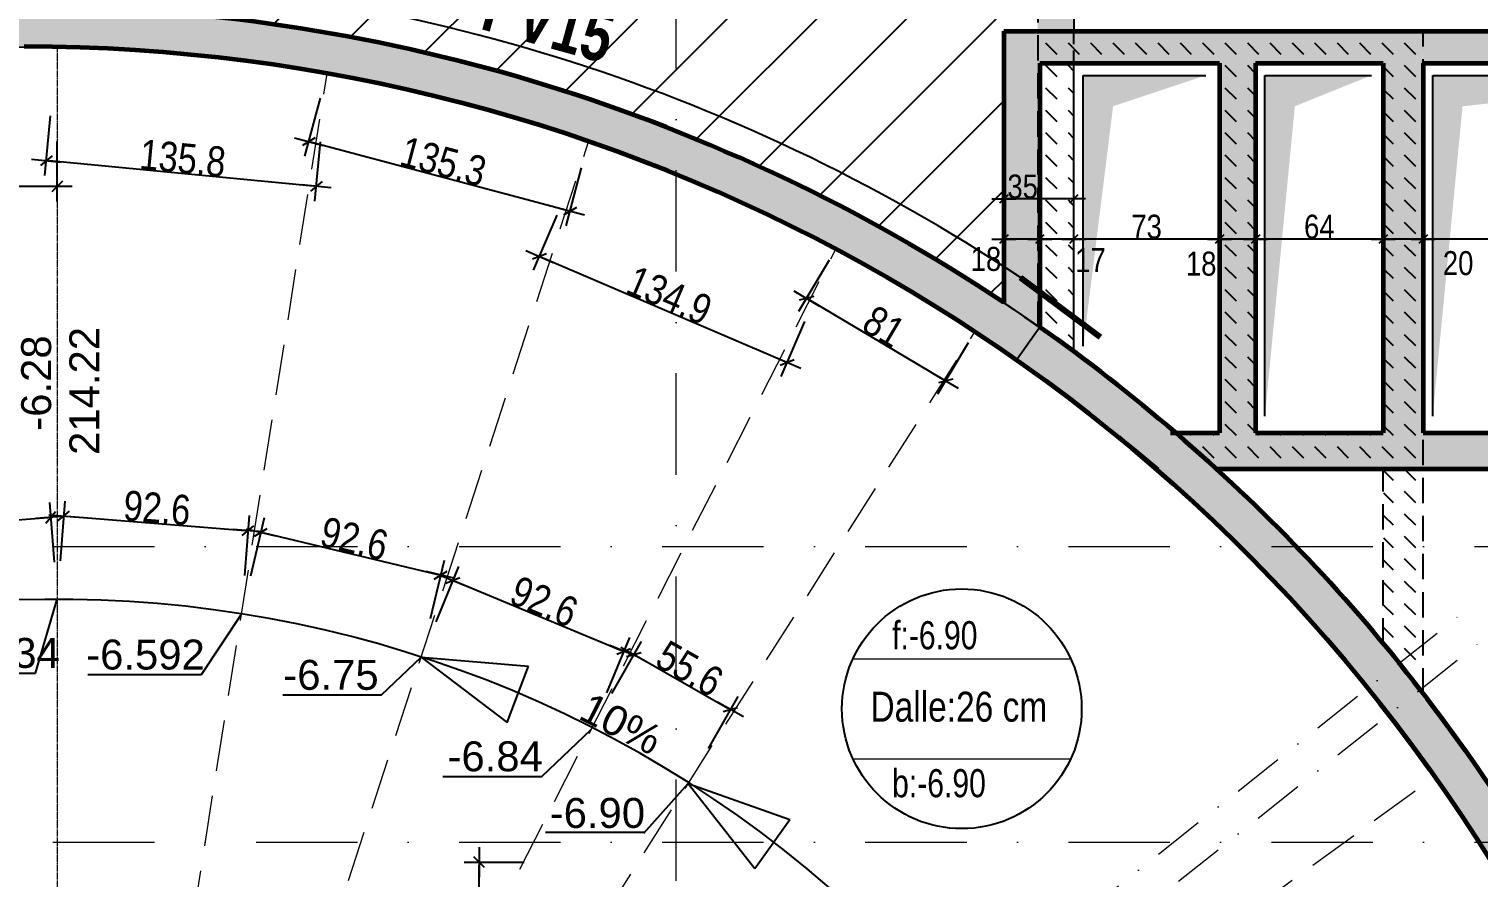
# Model space of a CAD drawing. Header units: millimetres. Extents: x 2049 to 26244, y -43633 to -34245.
# Drawn here: x 3310 to 4036, y -41851 to -41426 of the extents above; entities that cross this region are included whole.
import ezdxf
from ezdxf.enums import TextEntityAlignment as Align

# ---------------------------------------------------------------- set-up
doc = ezdxf.new("R2010")
doc.units = ezdxf.units.MM
for name, pattern in [('CACHEX2', [19.05, 12.7, -6.35]), ('TIRETPTX2', [50.8, 25.4, -12.7, 0, -12.7]), ('VW-02', [0.69435, 0.48607, -0.20828])]:
    doc.linetypes.add(name, pattern=pattern)
for name, color, linetype in [('01_cote_gen', 4, 'Continuous'), ('01_murs_sup', 2, 'CACHEX2'), ('01_poch_murs', 253, 'Continuous'), ('01_poch_poteaux', 250, 'Continuous'), ('01_texte', 230, 'Continuous'), ('AA_COTES', 2, 'Continuous')]:
    doc.layers.add(name, color=color, linetype=linetype)
for name, color, linetype, lineweight in [('01_murs_coup', 5, 'Continuous', 60), ('01_tram_axes', 2, 'TIRETPTX2', 9), ('B Général', 7, 'Continuous', 5)]:
    doc.layers.add(name, color=color, linetype=linetype, lineweight=lineweight)
doc.styles.add('Eurostile', font='')
doc.styles.add('impact', font='impact.ttf')
doc.styles.add('MATTE_TXT', font='arial.ttf')
doc.styles.add('STYLE2', font='ARIALN.TTF')
doc.styles.get('Eurostile').set_extended_font_data('Eurostile')
doc.dimstyles.new('JB50', dxfattribs={"dimscale": 0.1, "dimtxt": 150, "dimasz": 15, "dimexe": 0.1, "dimexo": 0.1, "dimgap": 0.09, "dimtad": 1, "dimdec": 1, "dimdsep": 46, "dimtxsty": 'STYLE2', "dimblk1": 'BOND_G', "dimblk2": 'BOND_D', "dimsah": 1, "dimcen": 1.5, "dimdle": 0.01, "dimse1": 1, "dimse2": 1, "dimclrd": 4, "dimclre": 2, "dimclrt": 6, "dimazin": 2, "dimtfac": 2.333333, "dimtdec": 1, "dimtix": 1, "dimtmove": 2, "dimatfit": 3, "dimldrblk": 'BOND_G', "dimfxl": 1, "dimtolj": 1, "dimtzin": 0, "dimarcsym": 0})
doc.dimstyles.new('JB50res', dxfattribs={"dimscale": 0.1, "dimtxt": 120, "dimasz": 12, "dimexe": 0.1, "dimexo": 0.1, "dimgap": 0.09, "dimtad": 1, "dimdec": 1, "dimdsep": 46, "dimtxsty": 'STYLE2', "dimblk1": 'BOND_G', "dimblk2": 'BOND_D', "dimsah": 1, "dimcen": 1.5, "dimdle": 0.01, "dimse1": 1, "dimse2": 1, "dimclrd": 4, "dimclre": 2, "dimclrt": 6, "dimazin": 2, "dimtfac": 2.333333, "dimtdec": 1, "dimtix": 1, "dimtmove": 2, "dimatfit": 3, "dimldrblk": 'BOND_G', "dimfxl": 1, "dimtolj": 1, "dimtzin": 0, "dimarcsym": 0})
pattern_1 = [(135, (-9275.435, 6358.231), (-11.2253202, 9e-16), [7.9375, -7.9375])]

# ---------------------------------------------------------------- blocks, each defined once
blk = doc.blocks.new('BOND_G')
at = {"layer": 'AA_COTES', "color": 0}
for p, q in [((0, -5), (0, 15)), ((5, 0), (-5, 0)), ((1.77, 1.77), (-1.77, -1.77))]:
    blk.add_line(p, q, dxfattribs=at)
blk = doc.blocks.new('BOND_D')
at = {"layer": 'AA_COTES', "color": 0}
for p, q in [((0, 5), (0, -15)), ((5, 0), (-5, 0)), ((-1.77, -1.77), (1.77, 1.77))]:
    blk.add_line(p, q, dxfattribs=at)
blk = doc.blocks.new('*D7416')
at = {"layer": '01_cote_gen', "color": 4, "lineweight": -2, "ltscale": 200, "transparency": 16777216}
blk.add_line((4171.86, -41531.64), (4009.3, -41531.64), dxfattribs=at)
at = {"layer": 'Defpoints', "color": 0, "ltscale": 200, "transparency": 16777216}
for p in [(4008.1, -41531.64), (4173.06, -41579.54), (4008.1, -41593.36)]:
    blk.add_point(p, dxfattribs=at)
at = {"layer": '01_cote_gen', "color": 4, "lineweight": -2, "ltscale": 200, "transparency": 16777216, "xscale": 1.2, "yscale": 1.2, "zscale": 1.2, "rotation": 180}
blk.add_blockref('BOND_D', (4008.1, -41531.64), dxfattribs=at)
at = {"layer": '01_cote_gen', "color": 4, "lineweight": -2, "ltscale": 200, "transparency": 16777216, "xscale": 1.2, "yscale": 1.2, "zscale": 1.2}
blk.add_blockref('BOND_G', (4173.06, -41531.64), dxfattribs=at)
at = {"layer": '01_cote_gen', "color": 6, "ltscale": 200, "transparency": 16777216, "insert": (4090.58, -41525.5), "char_height": 12, "attachment_point": 5, "style": 'STYLE2'}
blk.add_mtext('\\A1;165', dxfattribs=at)
blk = doc.blocks.new('*D7417')
at = {"layer": '01_cote_gen', "color": 4, "lineweight": -2, "ltscale": 200, "transparency": 16777216}
blk.add_line((4006.9, -41531.64), (3989.3, -41531.64), dxfattribs=at)
at = {"layer": 'Defpoints', "color": 0, "ltscale": 200, "transparency": 16777216}
for p in [(4008.1, -41506.19), (3988.1, -41511.59), (3988.1, -41531.64)]:
    blk.add_point(p, dxfattribs=at)
at = {"layer": '01_cote_gen', "color": 4, "lineweight": -2, "ltscale": 200, "transparency": 16777216, "xscale": 1.2, "yscale": 1.2, "zscale": 1.2, "rotation": 180}
blk.add_blockref('BOND_D', (3988.1, -41531.64), dxfattribs=at)
at = {"layer": '01_cote_gen', "color": 4, "lineweight": -2, "ltscale": 200, "transparency": 16777216, "xscale": 1.2, "yscale": 1.2, "zscale": 1.2}
blk.add_blockref('BOND_G', (4008.1, -41531.64), dxfattribs=at)
at = {"layer": '01_cote_gen', "color": 6, "ltscale": 200, "transparency": 16777216, "insert": (4025.63, -41543.74), "char_height": 12, "attachment_point": 5, "style": 'STYLE2'}
blk.add_mtext('\\A1;20', dxfattribs=at)
blk = doc.blocks.new('*D7418')
at = {"layer": '01_cote_gen', "color": 4, "lineweight": -2, "ltscale": 200, "transparency": 16777216}
blk.add_line((3986.9, -41531.64), (3925.35, -41531.64), dxfattribs=at)
at = {"layer": 'Defpoints', "color": 0, "ltscale": 200, "transparency": 16777216}
for p in [(3924.15, -41497.29), (3988.1, -41497.29), (3924.15, -41531.64)]:
    blk.add_point(p, dxfattribs=at)
at = {"layer": '01_cote_gen', "color": 4, "lineweight": -2, "ltscale": 200, "transparency": 16777216, "xscale": 1.2, "yscale": 1.2, "zscale": 1.2, "rotation": 180}
blk.add_blockref('BOND_D', (3924.15, -41531.64), dxfattribs=at)
at = {"layer": '01_cote_gen', "color": 4, "lineweight": -2, "ltscale": 200, "transparency": 16777216, "xscale": 1.2, "yscale": 1.2, "zscale": 1.2}
blk.add_blockref('BOND_G', (3988.1, -41531.64), dxfattribs=at)
at = {"layer": '01_cote_gen', "color": 6, "ltscale": 200, "transparency": 16777216, "insert": (3956.12, -41525.5), "char_height": 12, "attachment_point": 5, "style": 'STYLE2'}
blk.add_mtext('\\A1;64', dxfattribs=at)
blk = doc.blocks.new('*D7419')
at = {"layer": '01_cote_gen', "color": 4, "lineweight": -2, "ltscale": 200, "transparency": 16777216}
blk.add_line((3922.95, -41531.64), (3907.35, -41531.64), dxfattribs=at)
at = {"layer": 'Defpoints', "color": 0, "ltscale": 200, "transparency": 16777216}
for p in [(3924.15, -41497.29), (3906.15, -41515.4), (3906.15, -41531.64)]:
    blk.add_point(p, dxfattribs=at)
at = {"layer": '01_cote_gen', "color": 4, "lineweight": -2, "ltscale": 200, "transparency": 16777216, "xscale": 1.2, "yscale": 1.2, "zscale": 1.2, "rotation": 180}
blk.add_blockref('BOND_D', (3906.15, -41531.64), dxfattribs=at)
at = {"layer": '01_cote_gen', "color": 4, "lineweight": -2, "ltscale": 200, "transparency": 16777216, "xscale": 1.2, "yscale": 1.2, "zscale": 1.2}
blk.add_blockref('BOND_G', (3924.15, -41531.64), dxfattribs=at)
at = {"layer": '01_cote_gen', "color": 6, "ltscale": 200, "transparency": 16777216, "insert": (3896.95, -41544.01), "char_height": 12, "attachment_point": 5, "style": 'STYLE2'}
blk.add_mtext('\\A1;18', dxfattribs=at)
blk = doc.blocks.new('*D7420')
at = {"layer": '01_cote_gen', "color": 4, "lineweight": -2, "ltscale": 200, "transparency": 16777216}
blk.add_line((3904.95, -41531.64), (3834.3, -41531.64), dxfattribs=at)
at = {"layer": 'Defpoints', "color": 0, "ltscale": 200, "transparency": 16777216}
for p in [(3833.1, -41515.84), (3906.15, -41515.4), (3833.1, -41531.64)]:
    blk.add_point(p, dxfattribs=at)
at = {"layer": '01_cote_gen', "color": 4, "lineweight": -2, "ltscale": 200, "transparency": 16777216, "xscale": 1.2, "yscale": 1.2, "zscale": 1.2, "rotation": 180}
blk.add_blockref('BOND_D', (3833.1, -41531.64), dxfattribs=at)
at = {"layer": '01_cote_gen', "color": 4, "lineweight": -2, "ltscale": 200, "transparency": 16777216, "xscale": 1.2, "yscale": 1.2, "zscale": 1.2}
blk.add_blockref('BOND_G', (3906.15, -41531.64), dxfattribs=at)
at = {"layer": '01_cote_gen', "color": 6, "ltscale": 200, "transparency": 16777216, "insert": (3869.62, -41525.5), "char_height": 12, "attachment_point": 5, "style": 'STYLE2'}
blk.add_mtext('\\A1;73', dxfattribs=at)
blk = doc.blocks.new('*D7421')
at = {"layer": '01_cote_gen', "color": 4, "lineweight": -2, "ltscale": 200, "transparency": 16777216}
blk.add_line((3831.9, -41511.52), (3799.3, -41511.52), dxfattribs=at)
at = {"layer": 'Defpoints', "color": 0, "ltscale": 200, "transparency": 16777216}
for p in [(3798.1, -41506.85), (3833.1, -41506.85), (3798.1, -41511.52)]:
    blk.add_point(p, dxfattribs=at)
at = {"layer": '01_cote_gen', "color": 4, "lineweight": -2, "ltscale": 200, "transparency": 16777216, "xscale": 1.2, "yscale": 1.2, "zscale": 1.2, "rotation": 180}
blk.add_blockref('BOND_D', (3798.1, -41511.52), dxfattribs=at)
at = {"layer": '01_cote_gen', "color": 4, "lineweight": -2, "ltscale": 200, "transparency": 16777216, "xscale": 1.2, "yscale": 1.2, "zscale": 1.2}
blk.add_blockref('BOND_G', (3833.1, -41511.52), dxfattribs=at)
at = {"layer": '01_cote_gen', "color": 6, "ltscale": 200, "transparency": 16777216, "insert": (3807.55, -41505.39), "char_height": 12, "attachment_point": 5, "style": 'STYLE2'}
blk.add_mtext('\\A1;35', dxfattribs=at)
blk = doc.blocks.new('*D7422')
at = {"layer": '01_cote_gen', "color": 4, "lineweight": -2, "ltscale": 200, "transparency": 16777216}
blk.add_line((3831.9, -41531.64), (3817.3, -41531.64), dxfattribs=at)
at = {"layer": 'Defpoints', "color": 0, "ltscale": 200, "transparency": 16777216}
for p in [(3816.1, -41528.12), (3833.1, -41525.64), (3816.1, -41531.64)]:
    blk.add_point(p, dxfattribs=at)
at = {"layer": '01_cote_gen', "color": 4, "lineweight": -2, "ltscale": 200, "transparency": 16777216, "xscale": 1.2, "yscale": 1.2, "zscale": 1.2, "rotation": 180}
blk.add_blockref('BOND_D', (3816.1, -41531.64), dxfattribs=at)
at = {"layer": '01_cote_gen', "color": 4, "lineweight": -2, "ltscale": 200, "transparency": 16777216, "xscale": 1.2, "yscale": 1.2, "zscale": 1.2}
blk.add_blockref('BOND_G', (3833.1, -41531.64), dxfattribs=at)
at = {"layer": '01_cote_gen', "color": 6, "ltscale": 200, "transparency": 16777216, "insert": (3841.49, -41542.17), "char_height": 12, "attachment_point": 5, "style": 'STYLE2'}
blk.add_mtext('\\A1;17', dxfattribs=at)
blk = doc.blocks.new('*D7423')
at = {"layer": '01_cote_gen', "color": 4, "lineweight": -2, "ltscale": 200, "transparency": 16777216}
blk.add_line((3814.9, -41531.64), (3799.3, -41531.64), dxfattribs=at)
at = {"layer": 'Defpoints', "color": 0, "ltscale": 200, "transparency": 16777216}
for p in [(3798.1, -41519.79), (3816.1, -41519.79), (3798.1, -41531.64)]:
    blk.add_point(p, dxfattribs=at)
at = {"layer": '01_cote_gen', "color": 4, "lineweight": -2, "ltscale": 200, "transparency": 16777216, "xscale": 1.2, "yscale": 1.2, "zscale": 1.2, "rotation": 180}
blk.add_blockref('BOND_D', (3798.1, -41531.64), dxfattribs=at)
at = {"layer": '01_cote_gen', "color": 4, "lineweight": -2, "ltscale": 200, "transparency": 16777216, "xscale": 1.2, "yscale": 1.2, "zscale": 1.2}
blk.add_blockref('BOND_G', (3816.1, -41531.64), dxfattribs=at)
at = {"layer": '01_cote_gen', "color": 6, "ltscale": 200, "transparency": 16777216, "insert": (3789.18, -41541.65), "char_height": 12, "attachment_point": 5, "style": 'STYLE2'}
blk.add_mtext('\\A1;18', dxfattribs=at)
blk = doc.blocks.new('*D7493')
at = {"layer": '01_cote_gen', "color": 4, "lineweight": -2, "transparency": 16777216}
blk.add_line((3523.62, -41703.11), (3606.38, -41737.39), dxfattribs=at)
at = {"layer": 'Defpoints', "color": 0, "transparency": 16777216}
for p in [(3607.76, -41737.96), (3506.36, -41740.85), (3591.89, -41776.28)]:
    blk.add_point(p, dxfattribs=at)
at = {"layer": '01_cote_gen', "color": 4, "lineweight": -2, "transparency": 16777216, "xscale": 1.5, "yscale": 1.5, "zscale": 1.5}
for name, p, rotation in [('BOND_G', (3522.23, -41702.53), 157.5000000213317), ('BOND_D', (3607.76, -41737.96), 337.5000000213317)]:
    blk.add_blockref(name, p, dxfattribs=dict(at, rotation=rotation))
at = {"layer": '01_cote_gen', "color": 6, "lineweight": 0, "transparency": 16777216, "insert": (3567.93, -41713.16), "char_height": 15, "attachment_point": 5, "rotation": 337.5, "style": 'STYLE2'}
blk.add_mtext('\\A1;92.6', dxfattribs=at)
blk = doc.blocks.new('*D7494')
at = {"layer": '01_cote_gen', "color": 4, "lineweight": -2, "transparency": 16777216}
blk.add_line((3427.52, -41678.77), (3514.66, -41699.5), dxfattribs=at)
at = {"layer": 'Defpoints', "color": 0, "transparency": 16777216}
for p in [(3516.11, -41699.85), (3416.31, -41719.42), (3506.36, -41740.85)]:
    blk.add_point(p, dxfattribs=at)
at = {"layer": '01_cote_gen', "color": 4, "lineweight": -2, "transparency": 16777216, "xscale": 1.5, "yscale": 1.5, "zscale": 1.5}
for name, p, rotation in [('BOND_G', (3426.06, -41678.43), 166.6164646402638), ('BOND_D', (3516.11, -41699.85), 346.6164646402638)]:
    blk.add_blockref(name, p, dxfattribs=dict(at, rotation=rotation))
at = {"layer": '01_cote_gen', "color": 6, "lineweight": 0, "transparency": 16777216, "insert": (3472.86, -41681.68), "char_height": 15, "attachment_point": 5, "rotation": 346.61646, "style": 'STYLE2'}
blk.add_mtext('\\A1;92.6', dxfattribs=at)
blk = doc.blocks.new('*D7495')
at = {"layer": '01_cote_gen', "color": 4, "lineweight": -2, "transparency": 16777216}
blk.add_line((3328.82, -41670.42), (3418.12, -41677.44), dxfattribs=at)
at = {"layer": 'Defpoints', "color": 0, "transparency": 16777216}
for p in [(3419.62, -41677.56), (3324.04, -41711.97), (3416.34, -41719.23)]:
    blk.add_point(p, dxfattribs=at)
at = {"layer": '01_cote_gen', "color": 4, "lineweight": -2, "transparency": 16777216, "xscale": 1.5, "yscale": 1.5, "zscale": 1.5}
for name, p, rotation in [('BOND_G', (3327.32, -41670.3), 175.5000000145587), ('BOND_D', (3419.62, -41677.56), 355.5000000145587)]:
    blk.add_blockref(name, p, dxfattribs=dict(at, rotation=rotation))
at = {"layer": '01_cote_gen', "color": 6, "lineweight": 0, "transparency": 16777216, "insert": (3374.07, -41666.29), "char_height": 15, "attachment_point": 5, "rotation": 355.5, "style": 'STYLE2'}
blk.add_mtext('\\A1;92.6', dxfattribs=at)
blk = doc.blocks.new('*D7496')
at = {"layer": '01_cote_gen', "color": 4, "lineweight": -2, "transparency": 16777216}
blk.add_line((3230.01, -41678.08), (3319.32, -41671.05), dxfattribs=at)
at = {"layer": 'Defpoints', "color": 0, "transparency": 16777216}
for p in [(3320.81, -41670.94), (3324.04, -41711.97), (3231.74, -41719.23)]:
    blk.add_point(p, dxfattribs=at)
at = {"layer": '01_cote_gen', "color": 4, "lineweight": -2, "transparency": 16777216, "xscale": 1.5, "yscale": 1.5, "zscale": 1.5}
for name, p, rotation in [('BOND_D', (3320.81, -41670.94), 4.499999904099559), ('BOND_G', (3228.51, -41678.2), 184.4999999040996)]:
    blk.add_blockref(name, p, dxfattribs=dict(at, rotation=rotation))
at = {"layer": '01_cote_gen', "color": 6, "lineweight": 0, "transparency": 16777216, "insert": (3274.06, -41666.92), "char_height": 15, "attachment_point": 5, "rotation": 4.5, "style": 'STYLE2'}
blk.add_mtext('\\A1;92.6', dxfattribs=at)
blk = doc.blocks.new('*D7535')
at = {"layer": '01_cote_gen', "color": 4, "lineweight": -2, "transparency": 16777216}
blk.add_line((3688.26, -41592.9), (3567, -41540.95), dxfattribs=at)
at = {"layer": 'Defpoints', "color": 0, "transparency": 16777216}
for p in [(3589.97, -41483.52), (3565.62, -41540.36), (3713.99, -41536.65)]:
    blk.add_point(p, dxfattribs=at)
at = {"layer": '01_cote_gen', "color": 4, "lineweight": -2, "transparency": 16777216, "xscale": 1.5, "yscale": 1.5, "zscale": 1.5}
for name, p, rotation in [('BOND_D', (3565.62, -41540.36), 156.808959925032), ('BOND_G', (3689.64, -41593.49), 336.808959925032)]:
    blk.add_blockref(name, p, dxfattribs=dict(at, rotation=rotation))
at = {"layer": '01_cote_gen', "color": 6, "lineweight": 0, "transparency": 16777216, "insert": (3630.65, -41559.88), "char_height": 15, "attachment_point": 5, "rotation": 336.80896, "style": 'STYLE2'}
blk.add_mtext('\\A1;134.9', dxfattribs=at)
blk = doc.blocks.new('*D7536')
at = {"layer": '01_cote_gen', "color": 4, "lineweight": -2, "transparency": 16777216}
blk.add_line((3579.41, -41517.32), (3451.53, -41483.25), dxfattribs=at)
at = {"layer": 'Defpoints', "color": 0, "transparency": 16777216}
for p in [(3459.19, -41448.67), (3450.08, -41482.86), (3589.97, -41483.52)]:
    blk.add_point(p, dxfattribs=at)
at = {"layer": '01_cote_gen', "color": 4, "lineweight": -2, "transparency": 16777216, "xscale": 1.5, "yscale": 1.5, "zscale": 1.5}
for name, p, rotation in [('BOND_D', (3450.08, -41482.86), 165.0797231728004), ('BOND_G', (3580.86, -41517.71), 345.0797231728004)]:
    blk.add_blockref(name, p, dxfattribs=dict(at, rotation=rotation))
at = {"layer": '01_cote_gen', "color": 6, "lineweight": 0, "transparency": 16777216, "insert": (3517.44, -41492.88), "char_height": 15, "attachment_point": 5, "rotation": 345.07972, "style": 'STYLE2'}
blk.add_mtext('\\A1;135.3', dxfattribs=at)
blk = doc.blocks.new('*D7708')
at = {"layer": '01_cote_gen', "color": 4, "lineweight": -2, "ltscale": 200, "transparency": 16777216}
blk.add_line((3796.9, -41313.65), (3538.3, -41313.65), dxfattribs=at)
at = {"layer": 'Defpoints', "color": 0, "ltscale": 200, "transparency": 16777216}
for p in [(3537.1, -41237.54), (3537.1, -41313.65), (3798.1, -41427.61)]:
    blk.add_point(p, dxfattribs=at)
at = {"layer": '01_cote_gen', "color": 4, "lineweight": -2, "ltscale": 200, "transparency": 16777216, "xscale": 1.2, "yscale": 1.2, "zscale": 1.2, "rotation": 180}
blk.add_blockref('BOND_D', (3537.1, -41313.65), dxfattribs=at)
at = {"layer": '01_cote_gen', "color": 4, "lineweight": -2, "ltscale": 200, "transparency": 16777216, "xscale": 1.2, "yscale": 1.2, "zscale": 1.2}
blk.add_blockref('BOND_G', (3798.1, -41313.65), dxfattribs=at)
at = {"layer": '01_cote_gen', "color": 6, "ltscale": 200, "transparency": 16777216, "insert": (3667.6, -41307.52), "char_height": 12, "attachment_point": 5, "style": 'STYLE2'}
blk.add_mtext('\\A1;261', dxfattribs=at)
blk = doc.blocks.new('*D7795')
at = {"layer": '01_cote_gen', "color": 4, "lineweight": -2, "transparency": 16777216}
blk.add_line((3614.15, -41740.34), (3659.87, -41766.42), dxfattribs=at)
at = {"layer": 'Defpoints', "color": 0, "transparency": 16777216}
for p in [(3661.18, -41767.17), (3593.19, -41774.05), (3641.52, -41801.63)]:
    blk.add_point(p, dxfattribs=at)
at = {"layer": '01_cote_gen', "color": 4, "lineweight": -2, "transparency": 16777216, "xscale": 1.5, "yscale": 1.5, "zscale": 1.5}
for name, p, rotation in [('BOND_G', (3612.84, -41739.6), 150.2972543309531), ('BOND_D', (3661.18, -41767.17), 330.2972543309531)]:
    blk.add_blockref(name, p, dxfattribs=dict(at, rotation=rotation))
at = {"layer": '01_cote_gen', "color": 6, "lineweight": 0, "transparency": 16777216, "insert": (3640.81, -41746.72), "char_height": 15, "attachment_point": 5, "rotation": 330.29725, "style": 'STYLE2'}
blk.add_mtext('\\A1;55.6', dxfattribs=at)
blk = doc.blocks.new('*D8145')
at = {"layer": '01_cote_gen', "color": 4, "lineweight": -2, "ltscale": 200, "transparency": 16777216}
blk.add_line((3535.36, -42300.66), (3535.36, -41845.11), dxfattribs=at)
at = {"layer": 'Defpoints', "color": 0, "ltscale": 200, "transparency": 16777216}
for p in [(3535.36, -41843.61), (4042.46, -41843.61), (3536.75, -42302.16)]:
    blk.add_point(p, dxfattribs=at)
at = {"layer": '01_cote_gen', "color": 4, "lineweight": -2, "ltscale": 200, "transparency": 16777216, "xscale": 1.5, "yscale": 1.5, "zscale": 1.5}
for name, p, rotation in [('BOND_D', (3535.36, -41843.61), 90), ('BOND_G', (3535.36, -42302.16), 270)]:
    blk.add_blockref(name, p, dxfattribs=dict(at, rotation=rotation))
at = {"layer": '01_cote_gen', "color": 6, "ltscale": 200, "transparency": 16777216, "insert": (3527.69, -42193.29), "char_height": 15, "attachment_point": 5, "rotation": 90, "style": 'STYLE2'}
blk.add_mtext('\\A1;458.5', dxfattribs=at)
blk = doc.blocks.new('*D8146')
at = {"layer": '01_cote_gen', "color": 4, "lineweight": -2, "ltscale": 200, "transparency": 16777216}
blk.add_line((3767.69, -41601.92), (3700.63, -41562.11), dxfattribs=at)
at = {"layer": 'Defpoints', "color": 0, "ltscale": 200, "transparency": 16777216}
for p in [(3713.97, -41536.68), (3699.34, -41561.34), (3783.62, -41578.03)]:
    blk.add_point(p, dxfattribs=at)
at = {"layer": '01_cote_gen', "color": 4, "lineweight": -2, "ltscale": 200, "transparency": 16777216, "xscale": 1.5, "yscale": 1.5, "zscale": 1.5}
for name, p, rotation in [('BOND_D', (3699.34, -41561.34), 149.3055411001349), ('BOND_G', (3768.98, -41602.68), 329.3055411001349)]:
    blk.add_blockref(name, p, dxfattribs=dict(at, rotation=rotation))
at = {"layer": '01_cote_gen', "color": 6, "ltscale": 200, "transparency": 16777216, "insert": (3738.07, -41575.42), "char_height": 15, "attachment_point": 5, "rotation": 329.30554, "style": 'STYLE2'}
blk.add_mtext('\\A1;81', dxfattribs=at)
blk = doc.blocks.new('*D8208')
at = {"layer": '01_cote_gen', "color": 4, "lineweight": -2, "transparency": 16777216}
blk.add_line((3322.54, -41505.35), (3188.27, -41505.35), dxfattribs=at)
at = {"layer": 'Defpoints', "color": 0, "transparency": 16777216}
for p in [(3186.77, -41435.28), (3324.04, -41435.81), (3186.77, -41505.35)]:
    blk.add_point(p, dxfattribs=at)
at = {"layer": '01_cote_gen', "color": 4, "lineweight": -2, "transparency": 16777216, "xscale": 1.5, "yscale": 1.5, "zscale": 1.5, "rotation": 180}
blk.add_blockref('BOND_D', (3186.77, -41505.35), dxfattribs=at)
at = {"layer": '01_cote_gen', "color": 4, "lineweight": -2, "transparency": 16777216, "xscale": 1.5, "yscale": 1.5, "zscale": 1.5}
blk.add_blockref('BOND_G', (3324.04, -41505.35), dxfattribs=at)
at = {"layer": '01_cote_gen', "color": 6, "lineweight": 0, "transparency": 16777216, "insert": (3255.41, -41497.68), "char_height": 15, "attachment_point": 5, "style": 'STYLE2'}
blk.add_mtext('\\A1;137.3', dxfattribs=at)
blk = doc.blocks.new('*D8209')
at = {"layer": '01_cote_gen', "color": 4, "lineweight": -2, "transparency": 16777216}
blk.add_line((3452.3, -41505.11), (3320.14, -41492.52), dxfattribs=at)
at = {"layer": 'Defpoints', "color": 0, "transparency": 16777216}
for p in [(3324.04, -41435.81), (3459.19, -41448.68), (3318.65, -41492.38)]:
    blk.add_point(p, dxfattribs=at)
at = {"layer": '01_cote_gen', "color": 4, "lineweight": -2, "transparency": 16777216, "xscale": 1.5, "yscale": 1.5, "zscale": 1.5}
for name, p, rotation in [('BOND_D', (3318.65, -41492.38), 174.557786561027), ('BOND_G', (3453.8, -41505.26), 354.557786561027)]:
    blk.add_blockref(name, p, dxfattribs=dict(at, rotation=rotation))
at = {"layer": '01_cote_gen', "color": 6, "lineweight": 0, "transparency": 16777216, "insert": (3386.95, -41491.19), "char_height": 15, "attachment_point": 5, "rotation": 354.55779, "style": 'STYLE2'}
blk.add_mtext('\\A1;135.8', dxfattribs=at)

msp = doc.modelspace()

# ---------------------------------------------------------------- hatches: boundary and pattern name
at = {"layer": '01_murs_sup', "ltscale": 200}
h = msp.add_hatch(dxfattribs=at)
h.set_pattern_fill('DASH', color=256, scale=2.5, angle=135)
h.set_pattern_definition(pattern_1)
h.paths.add_polyline_path([(4378.05, -40472.62), (4043.1, -40472.62), (4043.1, -40492.62), (4358.05, -40492.62), (4358.02, -41067.61), (4337.89, -41067.61), (4337.88, -41087.61), (4358.05, -41087.61), (4358.05, -41676.61), (4323.01, -41676.61), (4323.01, -41694.56), (4607.05, -41694.56), (4607.05, -41676.61), (4376.05, -41676.61), (4376.05, -41083.61), (4656.05, -41083.61), (4656.05, -41067.61), (4378.05, -41067.61)])
h.paths.add_polyline_path([(4234.8, -41067.61), (4193.1, -41067.61), (4193.1, -40636.55), (3988.75, -40636.55), (3988.75, -40656.55), (4173.1, -40656.55), (4173.1, -41067.61), (3815.1, -41067.61), (3815.1, -41430.61), (3833.1, -41430.61), (3833.1, -41087.61), (4173.1, -41087.61), (4173.1, -41092.5), (4193.14, -41092.5), (4193.1, -41087.61), (4234.8, -41087.61)])
h = msp.add_hatch(dxfattribs=at)
h.set_pattern_fill('DASH', color=256, scale=2.5, angle=135)
h.set_pattern_definition(pattern_1)
h.paths.add_polyline_path([(4464.95, -41824.61), (4054.05, -41824.61, 0.256151), (3307.48, -41415.28), (3023.96, -41415.28), (3023.96, -41267.88), (3003.96, -41267.88), (3003.96, -41435.28), (3307.48, -41435.28, -0.25879), (4041.76, -41842.61), (4173.05, -41842.61), (4173.05, -42262.93), (4193.05, -42262.93), (4193.05, -41842.61), (4465.06, -41842.65)])
h = msp.add_hatch(dxfattribs=at)
h.set_pattern_fill('DASH', color=256, scale=2.5, angle=135)
h.set_pattern_definition([(135, (-9275.135, 6358.231), (-11.2253202, 9e-16), [7.9375, -7.9375])])
edge = h.paths.add_edge_path()
edge.add_line((4008.4, -41427.61), (3815.4, -41427.61))
edge.add_line((3815.4, -41427.61), (3815.4, -41575.23))
edge.add_arc((3307.78, -42300.78), 885.5, 53.58804, 55.02218, ccw=False)
edge.add_line((3833.4, -41588.16), (3833.4, -41443.61))
edge.add_line((3833.4, -41443.61), (3906.15, -41443.61))
edge.add_line((3906.15, -41443.61), (3906.15, -41628.61))
edge.add_line((3906.15, -41628.61), (3881.89, -41628.61))
edge.add_arc((3822.22, -41727.12), 115.17, 44.35067, 58.79728, ccw=False)
edge.add_line((3904.58, -41646.61), (3988.4, -41646.61))
edge.add_line((3988.4, -41646.61), (3988.4, -41734.33))
edge.add_arc((3307.78, -42300.78), 885.5, 37.70066, 39.76896, ccw=False)
edge.add_line((4008.4, -41759.27), (4008.4, -41427.61))
h.paths.add_polyline_path([(3988.4, -41443.61), (3988.4, -41628.61), (3924.15, -41628.61), (3924.15, -41443.61)], flags=16)
h = msp.add_hatch(dxfattribs=at)
h.set_pattern_fill('DASH', color=256, scale=2.5, angle=135)
h.set_pattern_definition(pattern_1)
h.paths.add_polyline_path([(4382.05, -42435.61), (4193.05, -42435.61), (4193.05, -42262.93), (4173.05, -42262.93), (4173.05, -42451.61), (4382.05, -42451.61)])
edge = h.paths.add_edge_path()
edge.add_line((4172.97, -42605.58), (4172.97, -42545.58))
edge.add_arc((3323.96, -42275.27), 891, 161.49792, 342.33988, ccw=False)
edge.add_line((2479.02, -41992.53), (2571.63, -41686.43))
edge.add_line((2571.63, -41686.43), (2550.74, -41686.43))
edge.add_line((2550.74, -41686.43), (2459.96, -41986.46))
edge.add_arc((3323.96, -42275.27), 911, 161.51633, 338.74143)
edge = h.paths.add_edge_path()
edge.add_line((4198.06, -42459.61), (4172.97, -42459.61))
edge.add_line((4172.97, -42459.61), (4172.97, -42605.58))
edge.add_arc((3841.01, -42461.83), 361.75, 336.58509, 350.74655)
edge.add_line((4198.06, -42520), (4198.06, -42459.61))
at = {"layer": '01_poch_murs', "ltscale": 200}
h = msp.add_hatch(dxfattribs=at)
h.set_pattern_fill('ANSI31', color=256, scale=10)
h.paths.add_polyline_path([(3488.37, -41075.61), (3024.06, -41075.61), (3024.06, -41415.28), (3307.48, -41415.28, -0.094712), (3634.05, -41477.71), (3634.05, -41152.65), (3537.1, -41237.54), (3523.92, -41222.49), (3576.6, -41176.35)])
h.paths.add_polyline_path([(3244.58, -41355.68), (3289.85, -41355.68), (3289.85, -41337.3), (3244.58, -41337.3)], flags=24)
h.paths.add_polyline_path([(3245.08, -41337.74), (3270.13, -41337.74), (3270.13, -41319.44), (3245.08, -41319.44)], flags=24)
h.paths.add_polyline_path([(3257.86, -41373.76), (3332.28, -41373.76), (3332.28, -41355.75), (3257.86, -41355.75)], flags=24)
h.paths.add_polyline_path([(3243.93, -41373.76), (3265.84, -41373.76), (3265.84, -41355.75), (3243.93, -41355.75)], flags=24)
h = msp.add_hatch(dxfattribs=at)
h.set_pattern_fill('ANSI31', color=256, scale=10)
h.paths.add_polyline_path([(3815.1, -41087.61), (3708.33, -41087.61), (3634.05, -41152.65), (3634.05, -41477.6, -0.05235), (3798.1, -41563.38), (3798.1, -41427.61), (3815.1, -41427.61)])
h = msp.add_hatch(color=256, dxfattribs=at)
h.dxf.hatch_style = 1
h.paths.add_polyline_path([(4173.06, -41427.61), (3798.1, -41427.61), (3798.1, -41563.38), (3816.1, -41575.67), (3816.1, -41443.61), (3906.1, -41443.61), (3906.1, -41628.61), (3884.23, -41628.61, -0.007675), (3904.55, -41646.61), (4173.06, -41646.61), (4173.06, -41676.67), (4193.05, -41676.67), (4193.05, -41443.61), (4173.06, -41443.61), (4173.06, -41628.61), (4008.05, -41628.61), (4008.05, -41443.61), (4173.06, -41443.61)])
h.paths.add_polyline_path([(3988.05, -41443.61), (3988.05, -41628.61), (3924.1, -41628.61), (3924.1, -41443.61)], flags=16)
h.paths.add_polyline_path([(3816.1, -41575.67), (3804.52, -41592.18, -0.10101), (4042.46, -41843.61), (4173.06, -41843.61), (4173.06, -41823.61), (4053.49, -41823.61, 0.097958)])
at = {"layer": '01_poch_poteaux', "ltscale": 200}
h = msp.add_hatch(color=256, dxfattribs=at)
h.dxf.hatch_style = 1
edge = h.paths.add_edge_path()
edge.add_line((3319.4, -41415.36), (3287.93, -41415.28))
edge.add_line((3287.93, -41415.28), (2702.93, -41415.28))
edge.add_line((2702.93, -41415.28), (2697.12, -41435.28))
edge.add_line((2697.12, -41435.28), (2702.93, -41435.28))
edge.add_line((2702.93, -41435.28), (3307.56, -41435.28))
edge.add_arc((3307.56, -42300.78), 865.5, 67.83729, 90, ccw=False)
edge.add_line((3634.05, -41499.23), (3634.05, -41477.6))
edge.add_arc((3307.56, -42301.77), 886.49, 68.38892, 89.23469)
h = msp.add_hatch(color=256, dxfattribs=at)
h.dxf.hatch_style = 1
h.paths.add_polyline_path([(3634.05, -41477.6), (3634.05, -41499.23, -0.056262), (3804.52, -41592.18), (3816.1, -41575.67), (3798.1, -41563.38, 0.05235)])

# ---------------------------------------------------------------- linework, layer by layer
at = {"layer": '01_murs_coup', "ltscale": 0.1}
for p, q in [((3798.1, -41427.61), (3798.1, -41563.38)), ((3798.1, -41427.61), (4173.06, -41427.61)), ((3816.1, -41443.61), (3816.1, -41575.67)), ((3816.1, -41443.61), (3906.1, -41443.61)), ((3906.1, -41443.61), (3906.1, -41628.61)), ((3924.1, -41443.61), (3924.1, -41628.61)), ((3924.1, -41443.61), (3988.05, -41443.61)), ((3988.05, -41443.61), (3988.05, -41628.61)), ((4008.05, -41443.61), (4008.05, -41628.61)), ((4008.05, -41443.61), (4173.06, -41443.61)), ((3881.66, -41628.61), (3906.1, -41628.61)), ((3924.1, -41628.61), (3988.05, -41628.61)), ((4008.05, -41628.61), (4173.06, -41628.61)), ((3904.35, -41646.61), (4173.06, -41646.61))]:
    msp.add_line(p, q, dxfattribs=at)
at = {"layer": '01_murs_coup', "linetype": 'Continuous', "lineweight": 5}
for p, q in [((3809.37, -41595.06), (3830.21, -41610.8)), ((3722.57, -41741.71), (3831.59, -41741.71)), ((3722.57, -41791.86), (3831.59, -41791.86))]:
    msp.add_line(p, q, dxfattribs=at)
at = {"layer": '01_murs_coup', "ltscale": 0.1}
for centre, radius, start, end in [((3307.56, -42301.77), 886.49, 56.40214, 89.23469), ((3307.56, -42300.78), 865.5, 31.88506, 90), ((3308.09, -42299.65), 884.44, 32.56407, 54.94303)]:
    msp.add_arc(centre, radius, start, end, dxfattribs=at)
at = {"layer": '01_murs_sup'}
for p, q in [((3815.1, -41067.61), (3815.1, -41575.14)), ((3815.4, -41427.61), (4008.1, -41427.61)), ((4008.1, -41759.11), (4008.1, -41427.61)), ((3833.1, -41443.61), (3906.15, -41443.61)), ((3906.15, -41443.61), (3906.15, -41628.61)), ((3924.15, -41450.61), (3924.15, -41628.61)), ((3988.1, -41628.61), (3988.1, -41450.61)), ((3881.71, -41628.61), (3906.15, -41628.61)), ((3924.15, -41628.61), (3988.1, -41628.61)), ((3988.1, -41646.61), (3904.4, -41646.61)), ((3988.1, -41734.19), (3988.1, -41646.61))]:
    msp.add_line(p, q, dxfattribs=at)
at = {"layer": '01_murs_sup', "ltscale": 200}
for p, q in [((3833.1, -41087.61), (3833.1, -41427.61)), ((3833.1, -41588.07), (3833.1, -41443.61))]:
    msp.add_line(p, q, dxfattribs=at)
at = {"layer": '01_murs_sup', "ltscale": 0.5}
msp.add_line((3833.1, -41443.61), (3833.1, -41427.61), dxfattribs=at)
at = {"layer": '01_murs_sup'}
for radius, start in [(885.5, 32.53016), (865.5, 31.96306)]:
    msp.add_arc((3307.48, -42300.78), radius, start, 90, dxfattribs=at)
at = {"layer": '01_murs_sup', "ltscale": 2}
msp.add_arc((3303.27, -42315.53), 880.46, 49.44874, 54.85348, dxfattribs=at)
at = {"layer": '01_poch_murs', "linetype": 'CACHEX2', "lineweight": 5, "ltscale": 2}
for p, q in [((3374.1, -41985.91), (3459.19, -41448.67)), ((3422.93, -41997.63), (3589.97, -41483.52)), ((3469.32, -42016.85), (3713.99, -41536.65)), ((3495.57, -42031.83), (3783.64, -41577.99)), ((3582.91, -42113.86), (4013.95, -41800.7))]:
    msp.add_line(p, q, dxfattribs=at)
at = {"layer": '01_poch_murs', "ltscale": 200}
for p, q in [((3837.88, -41585.25), (3837.88, -41449.65)), ((3837.88, -41449.65), (3899.35, -41449.65)), ((3928.88, -41620.26), (3928.88, -41449.65)), ((3928.88, -41449.65), (3982.24, -41449.65)), ((4012.88, -41620.26), (4012.88, -41449.65)), ((4012.88, -41449.65), (4167.62, -41449.65))]:
    msp.add_line(p, q, dxfattribs=at)
for points in [[(3837.88, -41585.25), (3837.88, -41449.65), (3852.84, -41465.14)], [(3837.88, -41449.65), (3899.35, -41449.65), (3852.84, -41465.14)], [(3928.88, -41620.26), (3928.88, -41449.65), (3943.85, -41465.14)], [(3928.88, -41449.65), (3982.24, -41449.65), (3943.85, -41465.14)], [(4012.88, -41620.26), (4012.88, -41449.65), (4027.84, -41465.14)], [(4012.88, -41449.65), (4167.62, -41449.65), (4027.84, -41465.14)]]:
    msp.add_solid(points, dxfattribs=at)
at = {"layer": '01_poch_poteaux', "ltscale": 200}
for p, q in [((3294.92, -41435.28), (3348.34, -41436.25)), ((3816.1, -41575.67), (3798.1, -41563.38)), ((3816.1, -41575.67), (3804.52, -41592.18))]:
    msp.add_line(p, q, dxfattribs=at)
at = {"layer": '01_texte'}
for p, q in [((3846.51, -41580.75), (3806.4, -41550.89)), ((3313.13, -41748.86), (3324.04, -41711.97)), ((3396.26, -41749.69), (3416.31, -41719.42)), ((3486.55, -41759.84), (3506.36, -41740.85)), ((3506.36, -41740.85), (3549.33, -41773.58)), ((3506.36, -41740.85), (3560.17, -41745.52)), ((3549.33, -41773.58), (3560.17, -41745.52)), ((3263.63, -41748.86), (3313.13, -41748.86)), ((3339.38, -41749.69), (3396.26, -41749.69)), ((3437.05, -41759.84), (3486.55, -41759.84)), ((3566.69, -41800.62), (3591.45, -41777.16)), ((3517.19, -41800.62), (3566.69, -41800.62)), ((3617.87, -41828.98), (3640.02, -41804.26)), ((3640.02, -41804.26), (3673.49, -41846.66)), ((3640.02, -41804.26), (3690.97, -41822.18)), ((3673.49, -41846.66), (3690.97, -41822.18)), ((3568.58, -41828.57), (3618.08, -41828.57))]:
    msp.add_line(p, q, dxfattribs=at)
at = {"layer": '01_texte', "const_width": 3}
msp.add_lwpolyline([(3806.4, -41550.89), (3846.51, -41580.75)], dxfattribs=at)
at = {"layer": '01_texte'}
msp.add_circle((3777.08, -41766.78), 60, dxfattribs=at)
for centre, radius, start, end in [((3307.56, -42301.77), 901.49, 56.40214, 89.23469), ((3324.04, -42301.97), 590, 40.32017, 38.68216)]:
    msp.add_arc(centre, radius, start, end, dxfattribs=at)
at = {"layer": '01_tram_axes', "color": 253, "ltscale": 2}
for p, q in [((3634.05, -42768.29), (3634.05, -40330.13)), ((2406.63, -41685.61), (7041.34, -41685.61)), ((2406.63, -41833.61), (7041.34, -41833.61))]:
    msp.add_line(p, q, dxfattribs=at)
at = {"layer": '01_tram_axes'}
for p, q in [((3516.64, -42124.24), (4033.95, -41713.93)), ((3526.69, -42137.8), (4043.99, -41727.49))]:
    msp.add_line(p, q, dxfattribs=at)
at = {"layer": 'B Général', "color": 1, "linetype": 'VW-02', "lineweight": 13, "true_color": 0xff0000}
msp.add_line((3324.04, -41435.02), (3324.04, -41981.97), dxfattribs=at)

# ---------------------------------------------------------------- texts
at = {"layer": '01_texte', "style": 'impact'}
msp.add_text('PV15', height=25, rotation=344.51002, dxfattribs=at).set_placement((3564.82, -41442.23), align=Align.BOTTOM_CENTER)
at = {"layer": '01_texte', "style": 'MATTE_TXT'}
for s, rotation, p in [('214.22', 90, (3345.16, -41639.71)), ('-6.28', 90, (3321.03, -41627.59)), ('10%%%', 333.13687, (3584.4, -41771.47))]:
    msp.add_text(s, height=15, rotation=rotation, dxfattribs=at).set_placement(p)
at = {"layer": '01_texte', "style": 'Eurostile', "width": 0.8}
for s, p in [('f:-6.90', (3742.17, -41737)), ('b:-6.90', (3742.17, -41811.07))]:
    msp.add_text(s, height=14.097, rotation=0, dxfattribs=at).set_placement(p)
at = {"layer": '01_texte', "style": 'MATTE_TXT'}
for s, p in [('-6.434', (3265.96, -41746.3)), ('-6.592', (3338.59, -41747.13)), ('-6.75', (3437.3, -41757.28)), ('-6.84', (3519.52, -41798.06)), ('-6.90', (3570.71, -41826.42))]:
    msp.add_text(s, height=15, dxfattribs=at).set_placement(p)
at = {"layer": '01_texte', "style": 'MATTE_TXT', "width": 0.8}
msp.add_text('Dalle:26 cm', height=15, dxfattribs=at).set_placement((3775.59, -41777.72), align=Align.BOTTOM_CENTER)

# ---------------------------------------------------------------- dimensions: what is measured, and where the dimension line sits
at = {"layer": '01_cote_gen', "ltscale": 200}
for base, p1, p2, picture, middle in [((3537.1, -41313.65), (3798.1, -41427.61), (3537.1, -41237.54), '*D7708', (3667.6, -41307.52)), ((3924.14833, -41531.63722), (3988.09834, -41497.28515), (3924.14833, -41497.28515), '*D7418', (3956.12333, -41525.50134)), ((3833.09833, -41531.637217), (3906.148329, -41515.404199), (3833.09833, -41515.840502), '*D7420', (3869.623329, -41525.501341)), ((4008.1, -41531.64), (4173.06, -41579.54), (4008.1, -41593.36), '*D7416', (4090.58, -41525.5))]:
    dim = msp.add_linear_dim(base=base, p1=p1, p2=p2, dimstyle='JB50res', dxfattribs=at)
    dim.commit()
    dim.dimension.update_dxf_attribs({"geometry": picture, "text_midpoint": middle})
at = {"layer": '01_cote_gen', "lineweight": 0}
dim = msp.add_linear_dim(base=(3186.77, -41505.35), p1=(3324.04, -41435.81), p2=(3186.77, -41435.28), dimstyle='JB50', dxfattribs=at)
dim.commit()
dim.dimension.update_dxf_attribs({"geometry": '*D8208', "text_midpoint": (3255.41, -41497.68)})
for p1, p2, distance, picture, middle in [((3459.19, -41448.68), (3324.04, -41435.81), 56.83, '*D8209', (3386.95, -41491.19)), ((3589.97, -41483.52), (3459.19, -41448.67), 35.38, '*D7536', (3517.44, -41492.88)), ((3713.99, -41536.65), (3589.97, -41483.52), 61.84, '*D7535', (3630.65, -41559.88)), ((3231.74, -41719.23), (3324.04, -41711.97), 41.16, '*D7496', (3274.06, -41666.92)), ((3324.04, -41711.97), (3416.34, -41719.23), 41.8, '*D7495', (3374.07, -41666.29)), ((3416.31, -41719.42), (3506.36, -41740.85), 42.14, '*D7494', (3472.86, -41681.68)), ((3506.36, -41740.85), (3591.89, -41776.28), 41.47, '*D7493', (3567.93, -41713.16)), ((3593.19, -41774.05), (3641.52, -41801.63), 39.67, '*D7795', (3640.81, -41746.72))]:
    dim = msp.add_aligned_dim(p1=p1, p2=p2, distance=distance, dimstyle='JB50', dxfattribs=at)
    dim.commit()
    dim.dimension.update_dxf_attribs({"geometry": picture, "text_midpoint": middle})
at = {"layer": '01_cote_gen', "ltscale": 200}
for base, p1, p2, picture, middle in [((3798.1, -41511.52), (3833.1, -41506.85), (3798.1, -41506.85), '*D7421', (3807.55, -41505.39)), ((3906.15, -41531.64), (3924.15, -41497.29), (3906.15, -41515.4), '*D7419', (3896.95, -41544.01)), ((3988.1, -41531.64), (4008.1, -41506.19), (3988.1, -41511.59), '*D7417', (4025.63, -41543.74)), ((3798.1, -41531.64), (3816.1, -41519.79), (3798.1, -41519.79), '*D7423', (3789.18, -41541.65)), ((3816.1, -41531.64), (3833.1, -41525.64), (3816.1, -41528.12), '*D7422', (3841.49, -41542.17))]:
    dim = msp.add_linear_dim(base=base, p1=p1, p2=p2, dimstyle='JB50res', dxfattribs=at)
    dim.commit()
    dim.dimension.update_dxf_attribs({"geometry": picture, "text_midpoint": middle, "dimtype": 160})
dim = msp.add_aligned_dim(p1=(3783.62, -41578.03), p2=(3713.97, -41536.68), distance=28.68, dimstyle='JB50', dxfattribs=at)
dim.commit()
dim.dimension.update_dxf_attribs({"geometry": '*D8146', "text_midpoint": (3738.07, -41575.42)})
dim = msp.add_linear_dim(base=(3535.3603, -41843.6103), p1=(3536.7546, -42302.1561), p2=(4042.4567, -41843.6103), angle=90, dimstyle='JB50', dxfattribs=at)
dim.commit()
dim.dimension.update_dxf_attribs({"geometry": '*D8145', "text_midpoint": (3527.6927, -42193.2918), "dimtype": 160})

doc.saveas('drawing.dxf')
